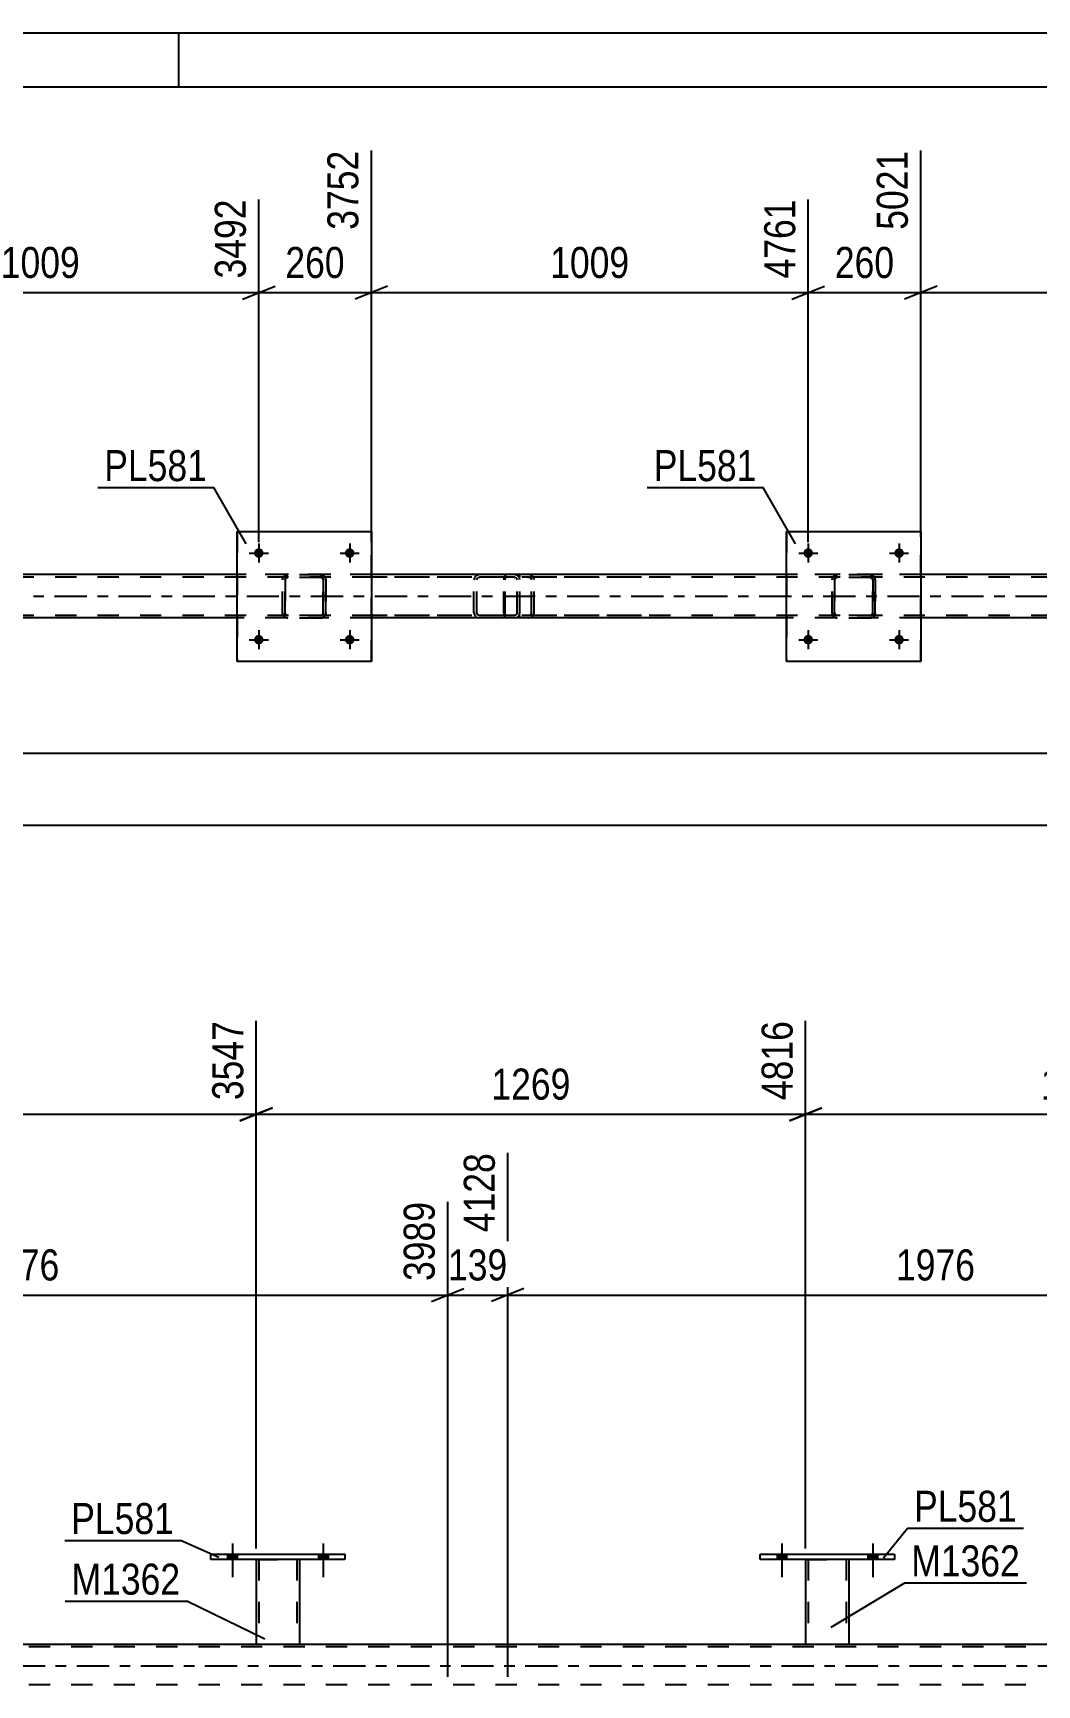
# Model space of a CAD drawing. Header units: millimetres. Extents: x 0 to 841, y 0 to 594.
# Drawn here: x 197.5 to 290.3, y 441.4 to 594 of the extents above; entities that cross this region are included whole.
import ezdxf

# ---------------------------------------------------------------- set-up
doc = ezdxf.new("R2010")
doc.units = ezdxf.units.MM
doc.linetypes.add('DXK_LINE_DOT2', pattern=[3.9198, 1.9599, -1.9599])
doc.linetypes.add('DXK_LINE_DOT3', pattern=[5.9187, 2.979, -0.9799, 0.9799, -0.9799])
doc.styles.add('Arial Narrow', font='ARIALN.TTF', dxfattribs={"height": 0.2})

# ---------------------------------------------------------------- blocks, each defined once
blk = doc.blocks.new('Unknown-122573538-1135')
at = {"color": 5, "linetype": 'Continuous'}
for p, q in [((841, 594), (0, 594)), ((211, 589), (211, 594)), ((836, 589), (5, 589))]:
    blk.add_line(p, q, dxfattribs=at)
blk = doc.blocks.new('Part-122573538-2615 - 2500')
at = {"color": 7, "linetype": 'DXK_LINE_DOT2'}
for p, q in [((220.58, 543.49), (220.62, 543.68)), ((220.58, 543.49), (220.59, 543.49)), ((220.58, 540.45), (220.58, 543.49)), ((220.62, 543.68), (220.59, 543.49)), ((220.59, 540.45), (220.59, 543.49)), ((220.84, 543.59), (220.82, 543.49)), ((220.83, 543.49), (220.82, 543.49)), ((220.82, 543.49), (220.82, 540.45)), ((220.83, 543.49), (220.84, 543.59)), ((220.83, 540.45), (220.83, 543.49)), ((220.84, 543.59), (220.9, 543.66)), ((220.89, 543.66), (220.84, 543.59)), ((220.88, 543.94), (221.06, 543.97)), ((221.07, 543.97), (220.88, 543.94)), ((220.88, 543.94), (220.88, 543.94)), ((220.97, 543.72), (220.89, 543.66)), ((220.9, 543.66), (220.97, 543.72)), ((220.97, 543.72), (221.07, 543.73)), ((221.06, 543.73), (220.97, 543.72)), ((224.11, 543.97), (221.06, 543.97)), ((224.11, 543.73), (221.06, 543.73)), ((224.1, 543.97), (224.29, 543.94)), ((224.2, 543.72), (224.1, 543.73)), ((224.29, 543.94), (224.11, 543.97)), ((224.11, 543.73), (224.2, 543.72)), ((224.2, 543.72), (224.2, 543.72)), ((224.2, 543.72), (224.28, 543.66)), ((224.27, 543.66), (224.2, 543.72)), ((224.33, 543.59), (224.27, 543.66)), ((224.28, 543.66), (224.33, 543.59)), ((224.33, 543.59), (224.35, 543.49)), ((224.34, 543.49), (224.33, 543.59)), ((224.35, 543.49), (224.34, 543.49)), ((224.34, 543.49), (224.34, 540.45)), ((224.35, 540.45), (224.35, 543.49)), ((224.55, 543.68), (224.58, 543.49)), ((224.59, 543.49), (224.55, 543.68)), ((224.59, 543.49), (224.58, 543.49)), ((224.58, 543.49), (224.58, 540.45)), ((224.59, 540.45), (224.59, 543.49)), ((220.59, 540.45), (220.58, 540.45)), ((220.62, 540.27), (220.58, 540.45)), ((220.59, 540.45), (220.62, 540.27)), ((220.82, 540.45), (220.83, 540.45)), ((220.82, 540.45), (220.84, 540.36)), ((220.84, 540.36), (220.83, 540.45)), ((220.9, 540.28), (220.84, 540.36)), ((220.84, 540.36), (220.89, 540.28)), ((220.89, 540.28), (220.97, 540.23)), ((220.97, 540.23), (220.9, 540.28)), ((221.07, 540.21), (220.97, 540.23)), ((220.97, 540.23), (221.06, 540.21)), ((224.11, 540.21), (221.06, 540.21)), ((224.1, 540.21), (224.2, 540.23)), ((224.2, 540.23), (224.11, 540.21)), ((224.28, 540.28), (224.2, 540.23)), ((224.2, 540.23), (224.27, 540.28)), ((224.2, 540.23), (224.2, 540.23)), ((224.27, 540.28), (224.33, 540.36)), ((224.33, 540.36), (224.28, 540.28)), ((224.35, 540.45), (224.33, 540.36)), ((224.33, 540.36), (224.34, 540.45)), ((224.34, 540.45), (224.35, 540.45)), ((224.58, 540.45), (224.55, 540.27)), ((224.55, 540.27), (224.59, 540.45)), ((224.58, 540.45), (224.59, 540.45)), ((220.88, 540.01), (220.88, 540.01)), ((221.06, 539.97), (220.88, 540.01)), ((220.88, 540.01), (221.07, 539.97)), ((224.11, 539.97), (221.06, 539.97)), ((224.29, 540.01), (224.1, 539.97)), ((224.11, 539.97), (224.29, 540.01))]:
    blk.add_line(p, q, dxfattribs=at)
at = {"color": 7, "linetype": 'DXK_LINE_DOT3'}
blk.add_line((222.59, 541.97), (222.58, 541.97), dxfattribs=at)
at = {"color": 7, "linetype": 'DXK_LINE_DOT2'}
for centre, start, end in [((221.06, 543.49), 112.5, 157.5), ((221.07, 543.49), 112.5, 157.5), ((224.1, 543.49), 22.5, 67.5), ((224.11, 543.49), 22.5, 67.5), ((221.06, 540.45), 202.5, 247.5), ((221.07, 540.45), 202.5, 247.5), ((224.1, 540.45), 292.5, 337.5), ((224.11, 540.45), 292.5, 337.5)]:
    blk.add_arc(centre, 0.48, start, end, dxfattribs=at)
blk = doc.blocks.new('Part-122573538-2550 - 2500')
at = {"color": 7, "linetype": 'DXK_LINE_DOT2'}
for p, q in [((758.15, 543.74), (104.82, 543.74)), ((758.15, 543.98), (216.39, 543.98)), ((228.79, 543.98), (216.39, 543.98)), ((279.55, 543.98), (267.15, 543.98)), ((758.15, 540.22), (104.82, 540.22)), ((228.79, 539.98), (216.39, 539.98)), ((279.55, 539.98), (267.15, 539.98))]:
    blk.add_line(p, q, dxfattribs=at)
at = {"color": 2, "linetype": 'Continuous'}
for p, q in [((216.39, 543.98), (178.02, 543.98)), ((267.15, 543.98), (228.79, 543.98)), ((317.91, 543.98), (279.55, 543.98)), ((216.39, 539.98), (178.02, 539.98)), ((267.15, 539.98), (228.79, 539.98)), ((317.91, 539.98), (279.55, 539.98))]:
    blk.add_line(p, q, dxfattribs=at)
at = {"color": 7, "linetype": 'DXK_LINE_DOT3'}
blk.add_line((104.82, 541.98), (758.15, 541.98), dxfattribs=at)
blk = doc.blocks.new('Bolt-122573538-2576 - 2500')
at = {"linetype": 'Continuous'}
for points in [[(217.95, 545.97), (217.96, 546.07), (217.98, 546.15), (218.03, 546.23), (218.09, 546.3), (218.17, 546.36), (218.25, 546.39), (218.34, 546.41), (218.43, 546.41), (218.52, 546.39), (218.61, 546.36), (218.68, 546.3), (218.74, 546.23), (218.79, 546.15), (218.82, 546.07), (218.83, 545.97), (218.82, 545.88), (218.79, 545.8), (218.74, 545.72), (218.68, 545.65), (218.61, 545.59), (218.52, 545.56), (218.43, 545.54), (218.34, 545.54), (218.25, 545.56), (218.17, 545.59), (218.09, 545.65), (218.03, 545.72), (217.98, 545.8), (217.96, 545.88)], [(226.35, 545.97), (226.36, 546.07), (226.38, 546.15), (226.43, 546.23), (226.49, 546.3), (226.57, 546.36), (226.65, 546.39), (226.74, 546.41), (226.83, 546.41), (226.92, 546.39), (227.01, 546.36), (227.08, 546.3), (227.14, 546.23), (227.19, 546.15), (227.22, 546.07), (227.23, 545.97), (227.22, 545.88), (227.19, 545.8), (227.14, 545.72), (227.08, 545.65), (227.01, 545.59), (226.92, 545.56), (226.83, 545.54), (226.74, 545.54), (226.65, 545.56), (226.57, 545.59), (226.49, 545.65), (226.43, 545.72), (226.38, 545.8), (226.36, 545.88)]]:
    blk.add_hatch(color=1, dxfattribs=at).paths.add_polyline_path(points)
at = {"color": 1, "linetype": 'Continuous'}
for p, q in [((218.39, 546.85), (218.39, 545.09)), ((226.79, 546.85), (226.79, 545.09)), ((217.51, 545.97), (219.27, 545.97)), ((225.91, 545.97), (227.67, 545.97))]:
    blk.add_line(p, q, dxfattribs=at)
blk = doc.blocks.new('Bolt-122573538-2577 - 2500')
at = {"linetype": 'Continuous'}
for points in [[(217.95, 537.97), (217.96, 538.07), (217.98, 538.15), (218.03, 538.23), (218.09, 538.3), (218.17, 538.36), (218.25, 538.39), (218.34, 538.41), (218.43, 538.41), (218.52, 538.39), (218.61, 538.36), (218.68, 538.3), (218.74, 538.23), (218.79, 538.15), (218.82, 538.07), (218.83, 537.97), (218.82, 537.88), (218.79, 537.8), (218.74, 537.72), (218.68, 537.65), (218.61, 537.59), (218.52, 537.56), (218.43, 537.54), (218.34, 537.54), (218.25, 537.56), (218.17, 537.59), (218.09, 537.65), (218.03, 537.72), (217.98, 537.8), (217.96, 537.88)], [(226.35, 537.97), (226.36, 538.07), (226.38, 538.15), (226.43, 538.23), (226.49, 538.3), (226.57, 538.36), (226.65, 538.39), (226.74, 538.41), (226.83, 538.41), (226.92, 538.39), (227.01, 538.36), (227.08, 538.3), (227.14, 538.23), (227.19, 538.15), (227.22, 538.07), (227.23, 537.97), (227.22, 537.88), (227.19, 537.8), (227.14, 537.72), (227.08, 537.65), (227.01, 537.59), (226.92, 537.56), (226.83, 537.54), (226.74, 537.54), (226.65, 537.56), (226.57, 537.59), (226.49, 537.65), (226.43, 537.72), (226.38, 537.8), (226.36, 537.88)]]:
    blk.add_hatch(color=1, dxfattribs=at).paths.add_polyline_path(points)
at = {"color": 1, "linetype": 'Continuous'}
for p, q in [((218.39, 538.85), (218.39, 537.09)), ((226.79, 538.85), (226.79, 537.09)), ((217.51, 537.97), (219.27, 537.97)), ((225.91, 537.97), (227.67, 537.97))]:
    blk.add_line(p, q, dxfattribs=at)
blk = doc.blocks.new('Bolt-122573538-2578 - 2500')
at = {"linetype": 'Continuous'}
for points in [[(268.71, 545.97), (268.72, 546.07), (268.75, 546.15), (268.79, 546.23), (268.86, 546.3), (268.93, 546.36), (269.01, 546.39), (269.1, 546.41), (269.2, 546.41), (269.29, 546.39), (269.37, 546.36), (269.44, 546.3), (269.51, 546.23), (269.55, 546.15), (269.58, 546.07), (269.59, 545.97), (269.58, 545.88), (269.55, 545.8), (269.51, 545.72), (269.44, 545.65), (269.37, 545.59), (269.29, 545.56), (269.2, 545.54), (269.1, 545.54), (269.01, 545.56), (268.93, 545.59), (268.86, 545.65), (268.79, 545.72), (268.75, 545.8), (268.72, 545.88)], [(277.11, 545.97), (277.12, 546.07), (277.15, 546.15), (277.19, 546.23), (277.26, 546.3), (277.33, 546.36), (277.41, 546.39), (277.5, 546.41), (277.6, 546.41), (277.69, 546.39), (277.77, 546.36), (277.84, 546.3), (277.91, 546.23), (277.95, 546.15), (277.98, 546.07), (277.99, 545.97), (277.98, 545.88), (277.95, 545.8), (277.91, 545.72), (277.84, 545.65), (277.77, 545.59), (277.69, 545.56), (277.6, 545.54), (277.5, 545.54), (277.41, 545.56), (277.33, 545.59), (277.26, 545.65), (277.19, 545.72), (277.15, 545.8), (277.12, 545.88)]]:
    blk.add_hatch(color=1, dxfattribs=at).paths.add_polyline_path(points)
at = {"color": 1, "linetype": 'Continuous'}
for p, q in [((269.15, 546.85), (269.15, 545.09)), ((277.55, 546.85), (277.55, 545.09)), ((268.27, 545.97), (270.03, 545.97)), ((276.67, 545.97), (278.43, 545.97))]:
    blk.add_line(p, q, dxfattribs=at)
blk = doc.blocks.new('Bolt-122573538-2579 - 2500')
at = {"linetype": 'Continuous'}
for points in [[(268.71, 537.97), (268.72, 538.07), (268.75, 538.15), (268.79, 538.23), (268.86, 538.3), (268.93, 538.36), (269.01, 538.39), (269.1, 538.41), (269.2, 538.41), (269.29, 538.39), (269.37, 538.36), (269.44, 538.3), (269.51, 538.23), (269.55, 538.15), (269.58, 538.07), (269.59, 537.97), (269.58, 537.88), (269.55, 537.8), (269.51, 537.72), (269.44, 537.65), (269.37, 537.59), (269.29, 537.56), (269.2, 537.54), (269.1, 537.54), (269.01, 537.56), (268.93, 537.59), (268.86, 537.65), (268.79, 537.72), (268.75, 537.8), (268.72, 537.88)], [(277.11, 537.97), (277.12, 538.07), (277.15, 538.15), (277.19, 538.23), (277.26, 538.3), (277.33, 538.36), (277.41, 538.39), (277.5, 538.41), (277.6, 538.41), (277.69, 538.39), (277.77, 538.36), (277.84, 538.3), (277.91, 538.23), (277.95, 538.15), (277.98, 538.07), (277.99, 537.97), (277.98, 537.88), (277.95, 537.8), (277.91, 537.72), (277.84, 537.65), (277.77, 537.59), (277.69, 537.56), (277.6, 537.54), (277.5, 537.54), (277.41, 537.56), (277.33, 537.59), (277.26, 537.65), (277.19, 537.72), (277.15, 537.8), (277.12, 537.88)]]:
    blk.add_hatch(color=1, dxfattribs=at).paths.add_polyline_path(points)
at = {"color": 1, "linetype": 'Continuous'}
for p, q in [((269.15, 538.85), (269.15, 537.09)), ((277.55, 538.85), (277.55, 537.09)), ((268.27, 537.97), (270.03, 537.97)), ((276.67, 537.97), (278.43, 537.97))]:
    blk.add_line(p, q, dxfattribs=at)
blk = doc.blocks.new('Part-122573538-2614 - 2500')
at = {"color": 2, "linetype": 'Continuous'}
for p, q in [((216.39, 535.97), (216.39, 547.97)), ((216.39, 547.97), (216.39, 547.97)), ((216.39, 547.97), (228.79, 547.97)), ((228.79, 547.97), (228.79, 535.97)), ((216.39, 535.97), (216.39, 535.97)), ((228.79, 535.97), (216.39, 535.97))]:
    blk.add_line(p, q, dxfattribs=at)
at = {"color": 7, "linetype": 'DXK_LINE_DOT2'}
for p, q in [((216.39, 547.97), (216.39, 535.97)), ((216.39, 547.97), (216.39, 547.97)), ((228.79, 535.97), (228.79, 547.97)), ((216.39, 535.97), (216.39, 535.97))]:
    blk.add_line(p, q, dxfattribs=at)
blk = doc.blocks.new('Part-122573538-2620 - 2500')
at = {"color": 2, "linetype": 'Continuous'}
for p, q in [((267.15, 535.97), (267.15, 547.97)), ((267.15, 547.97), (267.15, 547.97)), ((267.15, 547.97), (279.55, 547.97)), ((279.55, 547.97), (279.55, 535.97)), ((267.15, 535.97), (267.15, 535.97)), ((279.55, 535.97), (267.15, 535.97))]:
    blk.add_line(p, q, dxfattribs=at)
at = {"color": 7, "linetype": 'DXK_LINE_DOT2'}
for p, q in [((267.15, 547.97), (267.15, 535.97)), ((267.15, 547.97), (267.15, 547.97)), ((279.55, 535.97), (279.55, 547.97)), ((267.15, 535.97), (267.15, 535.97))]:
    blk.add_line(p, q, dxfattribs=at)
blk = doc.blocks.new('Part-122573538-2621 - 2500')
at = {"color": 7, "linetype": 'DXK_LINE_DOT2'}
for p, q in [((271.35, 543.49), (271.38, 543.68)), ((271.39, 543.68), (271.35, 543.49)), ((271.35, 540.45), (271.35, 543.49)), ((271.35, 543.49), (271.35, 543.49)), ((271.35, 540.45), (271.35, 543.49)), ((271.59, 543.49), (271.61, 543.59)), ((271.61, 543.59), (271.59, 543.49)), ((271.59, 540.45), (271.59, 543.49)), ((271.59, 543.49), (271.59, 543.49)), ((271.59, 543.49), (271.59, 540.45)), ((271.61, 543.59), (271.66, 543.66)), ((271.66, 543.66), (271.61, 543.59)), ((271.64, 543.94), (271.83, 543.97)), ((271.64, 543.94), (271.65, 543.94)), ((271.83, 543.97), (271.65, 543.94)), ((271.66, 543.66), (271.74, 543.72)), ((271.74, 543.72), (271.66, 543.66)), ((271.74, 543.72), (271.83, 543.73)), ((271.83, 543.73), (271.74, 543.72)), ((274.87, 543.97), (271.83, 543.97)), ((274.87, 543.73), (271.83, 543.73)), ((274.87, 543.97), (275.05, 543.94)), ((275.05, 543.94), (274.87, 543.97)), ((274.87, 543.73), (274.96, 543.72)), ((274.96, 543.72), (274.87, 543.73)), ((274.96, 543.72), (274.96, 543.72)), ((274.96, 543.72), (275.04, 543.66)), ((275.04, 543.66), (274.96, 543.72)), ((275.04, 543.66), (275.09, 543.59)), ((275.09, 543.59), (275.04, 543.66)), ((275.09, 543.59), (275.11, 543.49)), ((275.11, 543.49), (275.09, 543.59)), ((275.11, 540.45), (275.11, 543.49)), ((275.11, 543.49), (275.11, 543.49)), ((275.11, 543.49), (275.11, 540.45)), ((275.31, 543.68), (275.35, 543.49)), ((275.35, 543.49), (275.31, 543.68)), ((275.35, 540.45), (275.35, 543.49)), ((275.35, 543.49), (275.35, 543.49)), ((275.35, 543.49), (275.35, 540.45)), ((271.35, 540.45), (271.35, 540.45)), ((271.38, 540.27), (271.35, 540.45)), ((271.35, 540.45), (271.39, 540.27)), ((271.59, 540.45), (271.59, 540.45)), ((271.61, 540.36), (271.59, 540.45)), ((271.59, 540.45), (271.61, 540.36)), ((271.66, 540.28), (271.61, 540.36)), ((271.61, 540.36), (271.66, 540.28)), ((271.74, 540.23), (271.66, 540.28)), ((271.66, 540.28), (271.74, 540.23)), ((271.83, 540.21), (271.74, 540.23)), ((271.74, 540.23), (271.83, 540.21)), ((274.87, 540.21), (271.83, 540.21)), ((274.96, 540.23), (274.87, 540.21)), ((274.87, 540.21), (274.96, 540.23)), ((275.04, 540.28), (274.96, 540.23)), ((274.96, 540.23), (275.04, 540.28)), ((274.96, 540.23), (274.96, 540.23)), ((275.09, 540.36), (275.04, 540.28)), ((275.04, 540.28), (275.09, 540.36)), ((275.11, 540.45), (275.09, 540.36)), ((275.09, 540.36), (275.11, 540.45)), ((275.11, 540.45), (275.11, 540.45)), ((275.35, 540.45), (275.31, 540.27)), ((275.31, 540.27), (275.35, 540.45)), ((275.35, 540.45), (275.35, 540.45)), ((271.64, 540.01), (271.65, 540.01)), ((271.83, 539.97), (271.64, 540.01)), ((271.65, 540.01), (271.83, 539.97)), ((274.87, 539.97), (271.83, 539.97)), ((275.05, 540.01), (274.87, 539.97)), ((274.87, 539.97), (275.05, 540.01))]:
    blk.add_line(p, q, dxfattribs=at)
at = {"color": 7, "linetype": 'DXK_LINE_DOT3'}
blk.add_line((273.35, 541.97), (273.35, 541.97), dxfattribs=at)
at = {"color": 7, "linetype": 'DXK_LINE_DOT2'}
for centre, start, end in [((271.83, 543.49), 112.5, 157.5), ((271.83, 543.49), 112.5, 157.5), ((274.87, 543.49), 22.5, 67.5), ((274.87, 543.49), 22.5, 67.5), ((271.83, 540.45), 202.5, 247.5), ((271.83, 540.45), 202.5, 247.5), ((274.87, 540.45), 292.5, 337.5), ((274.87, 540.45), 292.5, 337.5)]:
    blk.add_arc(centre, 0.48, start, end, dxfattribs=at)
blk = doc.blocks.new('Part-122573538-2693 - 2500')
at = {"color": 7, "linetype": 'DXK_LINE_DOT2'}
for p, q in [((241.04, 543.68), (241.02, 543.5)), ((241.02, 540.46), (241.02, 543.5)), ((241.09, 543.83), (241.04, 543.68)), ((241.18, 543.94), (241.09, 543.83)), ((241.15, 543.5), (241.16, 543.59)), ((241.15, 540.46), (241.15, 543.5)), ((241.16, 543.59), (241.19, 543.67)), ((241.28, 543.98), (241.18, 543.94)), ((241.19, 543.67), (241.23, 543.72)), ((241.23, 543.72), (241.28, 543.74)), ((253.75, 543.98), (241.28, 543.98)), ((253.75, 543.74), (241.28, 543.74)), ((242.5, 543.74), (242.5, 543.98)), ((243.51, 543.94), (243.32, 543.98)), ((243.32, 543.74), (243.42, 543.72)), ((243.42, 543.72), (243.5, 543.67)), ((243.5, 543.67), (243.55, 543.59)), ((243.55, 543.59), (243.57, 543.5)), ((243.57, 540.46), (243.57, 543.5)), ((243.79, 543.67), (243.79, 543.68)), ((243.83, 543.5), (243.79, 543.67)), ((243.83, 540.46), (243.83, 543.5)), ((241.02, 540.46), (241.04, 540.27)), ((241.04, 540.27), (241.09, 540.12)), ((241.09, 540.12), (241.18, 540.01)), ((241.16, 540.36), (241.15, 540.46)), ((241.19, 540.29), (241.16, 540.36)), ((241.23, 540.23), (241.19, 540.29)), ((241.28, 540.22), (241.23, 540.23)), ((253.75, 540.22), (241.28, 540.22)), ((242.5, 539.98), (242.5, 540.22)), ((243.42, 540.23), (243.32, 540.22)), ((243.5, 540.29), (243.42, 540.23)), ((243.55, 540.36), (243.5, 540.29)), ((243.57, 540.46), (243.55, 540.36)), ((243.79, 540.27), (243.83, 540.46)), ((241.18, 540.01), (241.28, 539.98)), ((253.75, 539.98), (241.28, 539.98)), ((243.32, 539.98), (243.51, 540.01))]:
    blk.add_line(p, q, dxfattribs=at)
for centre, start, end in [((243.34, 543.48), 23.9465, 68.8966), ((243.34, 540.47), 291.1034, 336.0535)]:
    blk.add_arc(centre, 0.493, start, end, dxfattribs=at)
blk = doc.blocks.new('Part-122573538-2706 - 2500')
at = {"color": 7, "linetype": 'DXK_LINE_DOT2'}
for p, q in [((242, 543.98), (227.66, 543.98)), ((242, 543.74), (227.66, 543.74)), ((238.31, 543.67), (238.27, 543.5)), ((238.27, 540.46), (238.27, 543.5)), ((238.31, 543.68), (238.31, 543.67)), ((238.53, 543.5), (238.55, 543.59)), ((238.53, 540.46), (238.53, 543.5)), ((238.55, 543.59), (238.6, 543.67)), ((238.78, 543.98), (238.59, 543.94)), ((238.6, 543.67), (238.68, 543.72)), ((238.68, 543.72), (238.78, 543.74)), ((242.19, 543.94), (242, 543.98)), ((242, 543.74), (242.09, 543.72)), ((242.09, 543.72), (242.18, 543.67)), ((242.18, 543.67), (242.23, 543.59)), ((242.23, 543.59), (242.25, 543.5)), ((242.25, 540.46), (242.25, 543.5)), ((242.47, 543.67), (242.47, 543.68)), ((242.5, 543.5), (242.47, 543.67)), ((242.5, 540.46), (242.5, 543.5)), ((242, 540.22), (227.66, 540.22)), ((238.27, 540.46), (238.31, 540.27)), ((238.55, 540.36), (238.53, 540.46)), ((238.6, 540.29), (238.55, 540.36)), ((238.68, 540.23), (238.6, 540.29)), ((238.78, 540.22), (238.68, 540.23)), ((242.09, 540.23), (242, 540.22)), ((242.18, 540.29), (242.09, 540.23)), ((242.23, 540.36), (242.18, 540.29)), ((242.25, 540.46), (242.23, 540.36)), ((242.47, 540.27), (242.5, 540.46)), ((242, 539.98), (227.66, 539.98)), ((238.59, 540.01), (238.78, 539.98)), ((242, 539.98), (242.19, 540.01))]:
    blk.add_line(p, q, dxfattribs=at)
for centre, start, end in [((238.76, 543.48), 110.9282, 155.8647), ((242.01, 543.48), 24.1353, 69.0718), ((238.76, 540.47), 204.1353, 249.0718), ((242.01, 540.47), 290.9282, 335.8647)]:
    blk.add_arc(centre, 0.495, start, end, dxfattribs=at)
blk = doc.blocks.new('Part-122573538-3309 - 3249')
at = {"color": 2, "linetype": 'Continuous'}
blk.add_line((100.96, 445.2), (755.72, 445.2), dxfattribs=at)
at = {"color": 7, "linetype": 'DXK_LINE_DOT2'}
for p, q in [((755.72, 444.96), (100.96, 444.96)), ((755.72, 441.44), (100.96, 441.44))]:
    blk.add_line(p, q, dxfattribs=at)
at = {"color": 7, "linetype": 'DXK_LINE_DOT3'}
blk.add_line((100.96, 443.2), (755.72, 443.2), dxfattribs=at)
blk = doc.blocks.new('Bolt-122573538-3516 - 3249')
at = {"linetype": 'Continuous'}
for points in [[(266.27, 453.04), (267.15, 453.04), (267.15, 453.52), (266.27, 453.52)], [(274.67, 453.04), (275.55, 453.04), (275.55, 453.52), (274.67, 453.52)]]:
    blk.add_hatch(color=1, dxfattribs=at).paths.add_polyline_path(points)
at = {"color": 1, "linetype": 'Continuous'}
for p, q in [((266.27, 453.52), (266.27, 453.04)), ((266.71, 454.52), (266.71, 451.4)), ((267.15, 453.52), (267.15, 453.04)), ((274.67, 453.52), (274.67, 453.04)), ((275.11, 454.52), (275.11, 451.4)), ((275.55, 453.52), (275.55, 453.04))]:
    blk.add_line(p, q, dxfattribs=at)
blk = doc.blocks.new('Bolt-122573538-3518 - 3249')
at = {"linetype": 'Continuous'}
for points in [[(215.51, 453.04), (216.39, 453.04), (216.39, 453.52), (215.51, 453.52)], [(223.91, 453.04), (224.79, 453.04), (224.79, 453.52), (223.91, 453.52)]]:
    blk.add_hatch(color=1, dxfattribs=at).paths.add_polyline_path(points)
at = {"color": 1, "linetype": 'Continuous'}
for p, q in [((215.51, 453.52), (215.51, 453.04)), ((215.95, 454.52), (215.95, 451.4)), ((216.39, 453.52), (216.39, 453.04)), ((223.91, 453.52), (223.91, 453.04)), ((224.35, 454.52), (224.35, 451.4)), ((224.79, 453.52), (224.79, 453.04))]:
    blk.add_line(p, q, dxfattribs=at)
blk = doc.blocks.new('Bolt-122573538-3519 - 3249')
at = {"linetype": 'Continuous'}
for points in [[(215.51, 453.04), (216.39, 453.04), (216.39, 453.52), (215.51, 453.52)], [(223.91, 453.04), (224.79, 453.04), (224.79, 453.52), (223.91, 453.52)]]:
    blk.add_hatch(color=1, dxfattribs=at).paths.add_polyline_path(points)
at = {"color": 1, "linetype": 'Continuous'}
for p, q in [((215.51, 453.52), (215.51, 453.04)), ((215.95, 454.52), (215.95, 451.4)), ((216.39, 453.52), (216.39, 453.04)), ((223.91, 453.52), (223.91, 453.04)), ((224.35, 454.52), (224.35, 451.4)), ((224.79, 453.52), (224.79, 453.04))]:
    blk.add_line(p, q, dxfattribs=at)
blk = doc.blocks.new('Bolt-122573538-3551 - 3249')
at = {"linetype": 'Continuous'}
for points in [[(266.27, 453.04), (267.15, 453.04), (267.15, 453.52), (266.27, 453.52)], [(274.67, 453.04), (275.55, 453.04), (275.55, 453.52), (274.67, 453.52)]]:
    blk.add_hatch(color=1, dxfattribs=at).paths.add_polyline_path(points)
at = {"color": 1, "linetype": 'Continuous'}
for p, q in [((266.27, 453.52), (266.27, 453.04)), ((266.71, 454.52), (266.71, 451.4)), ((267.15, 453.52), (267.15, 453.04)), ((274.67, 453.52), (274.67, 453.04)), ((275.11, 454.52), (275.11, 451.4)), ((275.55, 453.52), (275.55, 453.04))]:
    blk.add_line(p, q, dxfattribs=at)
blk = doc.blocks.new('Part-122573538-3610 - 3249')
at = {"color": 2, "linetype": 'Continuous'}
for p, q in [((264.71, 453.52), (277.11, 453.52)), ((264.71, 453.04), (264.71, 453.52)), ((277.11, 453.52), (277.11, 453.04)), ((277.11, 453.04), (264.71, 453.04))]:
    blk.add_line(p, q, dxfattribs=at)
blk = doc.blocks.new('Part-122573538-3615 - 3249')
at = {"color": 2, "linetype": 'Continuous'}
for p, q in [((218.15, 453.04), (218.15, 445.2)), ((222.15, 453.04), (222.15, 445.2)), ((218.15, 445.2), (222.15, 445.2))]:
    blk.add_line(p, q, dxfattribs=at)
at = {"color": 7, "linetype": 'DXK_LINE_DOT2'}
for p, q in [((218.15, 453.04), (222.15, 453.04)), ((218.15, 453.04), (218.15, 453.04)), ((218.15, 453.04), (218.15, 453.04)), ((218.39, 453.04), (218.39, 445.2)), ((221.91, 453.04), (221.91, 445.2)), ((222.15, 453.04), (222.15, 453.04)), ((222.15, 453.04), (222.15, 453.04)), ((221.85, 445.2), (221.89, 445.2)), ((221.85, 445.2), (221.89, 445.2)), ((221.89, 445.2), (221.91, 445.2)), ((221.89, 445.2), (221.91, 445.2))]:
    blk.add_line(p, q, dxfattribs=at)
blk = doc.blocks.new('Part-122573538-3620 - 3249')
at = {"color": 2, "linetype": 'Continuous'}
for p, q in [((213.95, 453.52), (226.35, 453.52)), ((213.95, 453.04), (213.95, 453.52)), ((226.35, 453.52), (226.35, 453.04)), ((226.35, 453.04), (213.95, 453.04))]:
    blk.add_line(p, q, dxfattribs=at)
blk = doc.blocks.new('Part-122573538-3694 - 3249')
at = {"color": 2, "linetype": 'Continuous'}
for p, q in [((268.91, 453.04), (268.91, 445.2)), ((272.91, 453.04), (272.91, 445.2)), ((268.91, 445.2), (272.91, 445.2))]:
    blk.add_line(p, q, dxfattribs=at)
at = {"color": 7, "linetype": 'DXK_LINE_DOT2'}
for p, q in [((268.91, 453.04), (272.91, 453.04)), ((268.91, 453.04), (268.91, 453.04)), ((268.91, 453.04), (268.91, 453.04)), ((269.15, 453.04), (269.15, 445.2)), ((272.67, 453.04), (272.67, 445.2)), ((272.91, 453.04), (272.91, 453.04)), ((272.91, 453.04), (272.91, 453.04)), ((272.62, 445.2), (272.65, 445.2)), ((272.62, 445.2), (272.65, 445.2)), ((272.65, 445.2), (272.67, 445.2)), ((272.65, 445.2), (272.67, 445.2))]:
    blk.add_line(p, q, dxfattribs=at)
blk = doc.blocks.new('StraightDimension-122573538-3039 - 2500')
at = {"color": 7, "linetype": 'Continuous'}
for p, q in [((228.79, 546.98), (228.79, 583.14)), ((269.15, 546.97), (269.15, 578.64)), ((230.29, 570.63), (227.29, 569.43)), ((267.65, 569.43), (270.65, 570.63)), ((228.79, 570.03), (269.15, 570.03))]:
    blk.add_line(p, q, dxfattribs=at)
at = {"color": 0, "linetype": 'Continuous'}
blk.add_wipeout([(268.55, 579.24), (264.35, 579.24), (264.35, 570.73), (268.55, 570.73)], dxfattribs=at)
at = {"color": 0}
blk.add_wipeout([(253.22, 570.78), (253.22, 574.98), (244.71, 574.98), (244.71, 570.78)], dxfattribs=at)
at = {"color": 3, "linetype": 'Continuous', "style": 'Arial Narrow'}
blk.add_text('4761', height=2.863, rotation=90.0002, dxfattribs=at).set_placement((267.95, 571.33))
at = {"color": 3, "style": 'Arial Narrow'}
blk.add_text('1009', height=2.863, dxfattribs=at).set_placement((245.31, 571.38))
blk = doc.blocks.new('StraightDimension-122573538-3017 - 2500')
at = {"color": 7, "linetype": 'Continuous'}
for p, q in [((279.55, 547.48), (279.55, 583.14)), ((319.91, 546.97), (319.91, 578.64)), ((281.05, 570.63), (278.05, 569.43)), ((318.41, 569.43), (321.41, 570.63)), ((279.55, 570.03), (319.91, 570.03))]:
    blk.add_line(p, q, dxfattribs=at)
at = {"color": 0, "linetype": 'Continuous'}
blk.add_wipeout([(319.31, 579.24), (315.11, 579.24), (315.11, 570.73), (319.31, 570.73)], dxfattribs=at)
at = {"color": 0}
blk.add_wipeout([(303.98, 570.78), (303.98, 574.98), (295.47, 574.98), (295.47, 570.78)], dxfattribs=at)
at = {"color": 3, "linetype": 'Continuous', "style": 'Arial Narrow'}
blk.add_text('6030', height=2.863, rotation=90.0002, dxfattribs=at).set_placement((318.71, 571.33))
at = {"color": 3, "style": 'Arial Narrow'}
blk.add_text('1009', height=2.863, dxfattribs=at).set_placement((296.07, 571.38))
blk = doc.blocks.new('StraightDimension-122573538-3061 - 2500')
at = {"color": 7, "linetype": 'Continuous'}
for p, q in [((178.02, 547.33), (178.02, 583.14)), ((218.39, 546.97), (218.39, 578.64)), ((179.52, 570.63), (176.52, 569.43)), ((216.89, 569.43), (219.89, 570.63)), ((178.02, 570.03), (218.39, 570.03))]:
    blk.add_line(p, q, dxfattribs=at)
at = {"color": 0, "linetype": 'Continuous'}
blk.add_wipeout([(217.79, 579.24), (213.59, 579.24), (213.59, 570.73), (217.79, 570.73)], dxfattribs=at)
at = {"color": 0}
blk.add_wipeout([(202.46, 570.78), (202.46, 574.98), (193.95, 574.98), (193.95, 570.78)], dxfattribs=at)
at = {"color": 3, "linetype": 'Continuous', "style": 'Arial Narrow'}
blk.add_text('3492', height=2.863, rotation=90.0002, dxfattribs=at).set_placement((217.19, 571.33))
at = {"color": 3, "style": 'Arial Narrow'}
blk.add_text('1009', height=2.863, dxfattribs=at).set_placement((194.55, 571.38))
blk = doc.blocks.new('StraightDimension-122573538-2791 - 2500')
at = {"color": 7, "linetype": 'Continuous'}
blk.add_line((89.28, 520.86), (795.91, 520.86), dxfattribs=at)
blk = doc.blocks.new('StraightDimension-122573538-3028 - 2500')
at = {"color": 7, "linetype": 'Continuous'}
for p, q in [((279.55, 547.48), (279.55, 583.14)), ((269.15, 546.97), (269.15, 578.64)), ((267.65, 569.43), (270.65, 570.63)), ((281.05, 570.63), (278.05, 569.43)), ((269.15, 570.03), (279.55, 570.03))]:
    blk.add_line(p, q, dxfattribs=at)
at = {"color": 0}
blk.add_wipeout([(277.69, 570.78), (277.69, 574.98), (271.01, 574.98), (271.01, 570.78)], dxfattribs=at)
at = {"color": 3, "style": 'Arial Narrow'}
blk.add_text('260', height=2.863, dxfattribs=at).set_placement((271.61, 571.38))
at = {"color": 0, "linetype": 'Continuous'}
blk.add_wipeout([(278.95, 583.74), (274.75, 583.74), (274.75, 575.23), (278.95, 575.23)], dxfattribs=at)
at = {"color": 3, "linetype": 'Continuous', "style": 'Arial Narrow'}
blk.add_text('5021', height=2.863, rotation=90.0002, dxfattribs=at).set_placement((278.35, 575.83))
blk = doc.blocks.new('StraightDimension-122573538-3050 - 2500')
at = {"color": 7, "linetype": 'Continuous'}
for p, q in [((228.79, 546.98), (228.79, 583.14)), ((218.39, 546.97), (218.39, 578.64)), ((216.89, 569.43), (219.89, 570.63)), ((230.29, 570.63), (227.29, 569.43)), ((218.39, 570.03), (228.79, 570.03))]:
    blk.add_line(p, q, dxfattribs=at)
at = {"color": 0}
blk.add_wipeout([(226.93, 570.78), (226.93, 574.98), (220.24, 574.98), (220.24, 570.78)], dxfattribs=at)
at = {"color": 3, "style": 'Arial Narrow'}
blk.add_text('260', height=2.863, dxfattribs=at).set_placement((220.84, 571.38))
at = {"color": 0, "linetype": 'Continuous'}
blk.add_wipeout([(228.19, 583.74), (223.99, 583.74), (223.99, 575.23), (228.19, 575.23)], dxfattribs=at)
at = {"color": 3, "linetype": 'Continuous', "style": 'Arial Narrow'}
blk.add_text('3752', height=2.863, rotation=90.0002, dxfattribs=at).set_placement((227.59, 575.83))
blk = doc.blocks.new('StraightDimension-122573538-7511 - 2500')
at = {"color": 7, "linetype": 'Continuous'}
blk.add_line((89.92, 527.5), (795.27, 527.5), dxfattribs=at)
blk = doc.blocks.new('StraightDimension-122573538-4222 - 3249')
at = {"color": 7, "linetype": 'Continuous'}
for p, q in [((167.39, 454.04), (167.39, 502.76)), ((218.15, 454.04), (218.15, 502.76)), ((168.89, 494.75), (165.89, 493.55)), ((216.65, 493.55), (219.65, 494.75)), ((167.39, 494.15), (218.15, 494.15))]:
    blk.add_line(p, q, dxfattribs=at)
at = {"color": 0, "linetype": 'Continuous'}
blk.add_wipeout([(217.55, 503.36), (213.35, 503.36), (213.35, 494.85), (217.55, 494.85)], dxfattribs=at)
at = {"color": 0}
blk.add_wipeout([(197.03, 494.9), (197.03, 499.1), (188.51, 499.1), (188.51, 494.9)], dxfattribs=at)
at = {"color": 3, "linetype": 'Continuous', "style": 'Arial Narrow'}
blk.add_text('3547', height=2.863, rotation=90.0002, dxfattribs=at).set_placement((216.95, 495.45))
at = {"color": 3, "style": 'Arial Narrow'}
blk.add_text('1269', height=2.863, dxfattribs=at).set_placement((189.11, 495.5))
blk = doc.blocks.new('StraightDimension-122573538-9908 - 3249')
at = {"color": 7, "linetype": 'Continuous'}
for p, q in [((241.39, 442.2), (241.39, 490.57)), ((320.45, 442.2), (320.45, 486.07)), ((242.89, 478.05), (239.89, 476.85)), ((318.95, 476.85), (321.95, 478.05)), ((241.39, 477.45), (320.45, 477.45))]:
    blk.add_line(p, q, dxfattribs=at)
at = {"color": 0, "linetype": 'Continuous'}
blk.add_wipeout([(319.85, 486.67), (315.65, 486.67), (315.65, 478.15), (319.85, 478.15)], dxfattribs=at)
at = {"color": 0}
blk.add_wipeout([(285.18, 478.2), (285.18, 482.4), (276.66, 482.4), (276.66, 478.2)], dxfattribs=at)
at = {"color": 3, "linetype": 'Continuous', "style": 'Arial Narrow'}
blk.add_text('6105', height=2.863, rotation=90.0002, dxfattribs=at).set_placement((319.25, 478.75))
at = {"color": 3, "style": 'Arial Narrow'}
blk.add_text('1976', height=2.863, dxfattribs=at).set_placement((277.26, 478.8))
blk = doc.blocks.new('StraightDimension-122573538-4202 - 3249')
at = {"color": 7, "linetype": 'Continuous'}
for p, q in [((268.91, 454.04), (268.91, 502.76)), ((319.67, 454.04), (319.67, 502.76)), ((270.41, 494.75), (267.41, 493.55)), ((318.17, 493.55), (321.17, 494.75)), ((268.91, 494.15), (319.67, 494.15))]:
    blk.add_line(p, q, dxfattribs=at)
at = {"color": 0, "linetype": 'Continuous'}
blk.add_wipeout([(319.07, 503.36), (314.87, 503.36), (314.87, 494.85), (319.07, 494.85)], dxfattribs=at)
at = {"color": 0}
blk.add_wipeout([(298.55, 494.9), (298.55, 499.1), (290.04, 499.1), (290.04, 494.9)], dxfattribs=at)
at = {"color": 3, "linetype": 'Continuous', "style": 'Arial Narrow'}
blk.add_text('6085', height=2.863, rotation=90.0002, dxfattribs=at).set_placement((318.47, 495.45))
at = {"color": 3, "style": 'Arial Narrow'}
blk.add_text('1269', height=2.863, dxfattribs=at).set_placement((290.64, 495.5))
blk = doc.blocks.new('StraightDimension-122573538-4212 - 3249')
at = {"color": 7, "linetype": 'Continuous'}
for p, q in [((218.15, 454.04), (218.15, 502.76)), ((268.91, 454.04), (268.91, 502.76)), ((219.65, 494.75), (216.65, 493.55)), ((267.41, 493.55), (270.41, 494.75)), ((218.15, 494.15), (268.91, 494.15))]:
    blk.add_line(p, q, dxfattribs=at)
at = {"color": 0, "linetype": 'Continuous'}
blk.add_wipeout([(268.31, 503.36), (264.11, 503.36), (264.11, 494.85), (268.31, 494.85)], dxfattribs=at)
at = {"color": 0}
blk.add_wipeout([(247.79, 494.9), (247.79, 499.1), (239.28, 499.1), (239.28, 494.9)], dxfattribs=at)
at = {"color": 3, "linetype": 'Continuous', "style": 'Arial Narrow'}
blk.add_text('4816', height=2.863, rotation=90.0002, dxfattribs=at).set_placement((267.71, 495.45))
at = {"color": 3, "style": 'Arial Narrow'}
blk.add_text('1269', height=2.863, dxfattribs=at).set_placement((239.88, 495.5))
blk = doc.blocks.new('StraightDimension-122573538-9909 - 3249')
at = {"color": 7, "linetype": 'Continuous'}
for p, q in [((241.39, 442.2), (241.39, 490.57)), ((235.84, 442.2), (235.84, 486.07)), ((234.34, 476.85), (237.34, 478.05)), ((242.89, 478.05), (239.89, 476.85)), ((235.84, 477.45), (241.39, 477.45))]:
    blk.add_line(p, q, dxfattribs=at)
at = {"color": 0}
blk.add_wipeout([(241.96, 478.2), (241.96, 482.4), (235.27, 482.4), (235.27, 478.2)], dxfattribs=at)
at = {"color": 3, "style": 'Arial Narrow'}
blk.add_text('139', height=2.863, dxfattribs=at).set_placement((235.87, 478.8))
at = {"color": 0, "linetype": 'Continuous'}
blk.add_wipeout([(240.79, 491.17), (236.59, 491.17), (236.59, 482.65), (240.79, 482.65)], dxfattribs=at)
at = {"color": 3, "linetype": 'Continuous', "style": 'Arial Narrow'}
blk.add_text('4128', height=2.863, rotation=90.0002, dxfattribs=at).set_placement((240.19, 483.25))
blk = doc.blocks.new('StraightDimension-122573538-9910 - 3249')
at = {"color": 7, "linetype": 'Continuous'}
for p, q in [((156.78, 442.2), (156.78, 490.57)), ((235.84, 442.2), (235.84, 486.07)), ((158.28, 478.05), (155.28, 476.85)), ((234.34, 476.85), (237.34, 478.05)), ((156.78, 477.45), (235.84, 477.45))]:
    blk.add_line(p, q, dxfattribs=at)
at = {"color": 0, "linetype": 'Continuous'}
blk.add_wipeout([(235.24, 486.67), (231.04, 486.67), (231.04, 478.15), (235.24, 478.15)], dxfattribs=at)
at = {"color": 0}
blk.add_wipeout([(200.57, 478.2), (200.57, 482.4), (192.06, 482.4), (192.06, 478.2)], dxfattribs=at)
at = {"color": 3, "linetype": 'Continuous', "style": 'Arial Narrow'}
blk.add_text('3989', height=2.863, rotation=90.0002, dxfattribs=at).set_placement((234.64, 478.75))
at = {"color": 3, "style": 'Arial Narrow'}
blk.add_text('1976', height=2.863, dxfattribs=at).set_placement((192.66, 478.8))
blk = doc.blocks.new('Mark-122573538-2610 - 2500')
at = {"color": 0}
blk.add_wipeout([(213.62, 552.62), (213.62, 555.62), (204.11, 555.62), (204.11, 552.62)], dxfattribs=at)
blk.add_wipeout([(213.62, 552.62), (213.62, 555.62), (204.11, 555.62), (204.11, 552.62)], dxfattribs=at)
at = {"color": 30, "linetype": 'Continuous'}
for p in [(203.51, 552.02), (217.22, 546.83)]:
    blk.add_line(p, (214.22, 552.02), dxfattribs=at)
at = {"color": 3, "style": 'Arial Narrow'}
blk.add_text('PL581', height=2.863, dxfattribs=at).set_placement((204.11, 552.62))
blk = doc.blocks.new('Mark-122573538-2616 - 2500')
at = {"color": 0}
blk.add_wipeout([(264.38, 552.62), (264.38, 555.62), (254.88, 555.62), (254.88, 552.62)], dxfattribs=at)
blk.add_wipeout([(264.38, 552.62), (264.38, 555.62), (254.88, 555.62), (254.88, 552.62)], dxfattribs=at)
at = {"color": 30, "linetype": 'Continuous'}
for p in [(254.28, 552.02), (267.98, 546.83)]:
    blk.add_line(p, (264.98, 552.02), dxfattribs=at)
at = {"color": 3, "style": 'Arial Narrow'}
blk.add_text('PL581', height=2.863, dxfattribs=at).set_placement((254.88, 552.62))
blk = doc.blocks.new('Mark-122573538-3606 - 3249')
at = {"color": 0}
blk.add_wipeout([(288.44, 456.51), (288.44, 459.51), (278.93, 459.51), (278.93, 456.51)], dxfattribs=at)
blk.add_wipeout([(288.44, 456.51), (288.44, 459.51), (278.93, 459.51), (278.93, 456.51)], dxfattribs=at)
at = {"color": 30, "linetype": 'Continuous'}
for p, q in [((276.1, 453.18), (278.33, 455.91)), ((278.33, 455.91), (289.04, 455.91))]:
    blk.add_line(p, q, dxfattribs=at)
at = {"color": 3, "style": 'Arial Narrow'}
blk.add_text('PL581', height=2.863, dxfattribs=at).set_placement((278.93, 456.51))
blk = doc.blocks.new('Mark-122573538-3611 - 3249')
at = {"color": 0}
blk.add_wipeout([(211.15, 449.78), (211.15, 452.78), (201.09, 452.78), (201.09, 449.78)], dxfattribs=at)
blk.add_wipeout([(211.15, 449.78), (211.15, 452.78), (201.09, 452.78), (201.09, 449.78)], dxfattribs=at)
at = {"color": 30, "linetype": 'Continuous'}
for p in [(200.49, 449.18), (218.96, 445.66)]:
    blk.add_line(p, (211.75, 449.18), dxfattribs=at)
at = {"color": 3, "style": 'Arial Narrow'}
blk.add_text('M1362', height=2.863, dxfattribs=at).set_placement((201.09, 449.78))
blk = doc.blocks.new('Mark-122573538-3616 - 3249')
at = {"color": 0}
blk.add_wipeout([(210.56, 455.38), (210.56, 458.38), (201.06, 458.38), (201.06, 455.38)], dxfattribs=at)
blk.add_wipeout([(210.56, 455.38), (210.56, 458.38), (201.06, 458.38), (201.06, 455.38)], dxfattribs=at)
at = {"color": 30, "linetype": 'Continuous'}
for p in [(200.46, 454.78), (214.7, 453.22)]:
    blk.add_line(p, (211.16, 454.78), dxfattribs=at)
at = {"color": 3, "style": 'Arial Narrow'}
blk.add_text('PL581', height=2.863, dxfattribs=at).set_placement((201.06, 455.38))
blk = doc.blocks.new('Mark-122573538-3690 - 3249')
at = {"color": 0}
blk.add_wipeout([(288.73, 451.47), (288.73, 454.47), (278.67, 454.47), (278.67, 451.47)], dxfattribs=at)
blk.add_wipeout([(288.73, 451.47), (288.73, 454.47), (278.67, 454.47), (278.67, 451.47)], dxfattribs=at)
at = {"color": 30, "linetype": 'Continuous'}
for p, q in [((271.26, 446.77), (278.07, 450.87)), ((278.07, 450.87), (289.33, 450.87))]:
    blk.add_line(p, q, dxfattribs=at)
at = {"color": 3, "style": 'Arial Narrow'}
blk.add_text('M1362', height=2.863, dxfattribs=at).set_placement((278.67, 451.47))

msp = doc.modelspace()

# ---------------------------------------------------------------- block references
for name in ['Unknown-122573538-1135', 'Part-122573538-2614 - 2500', 'Part-122573538-2620 - 2500', 'Bolt-122573538-2576 - 2500', 'Bolt-122573538-2578 - 2500', 'Part-122573538-2550 - 2500', 'Part-122573538-2615 - 2500', 'Part-122573538-2706 - 2500', 'Part-122573538-2693 - 2500', 'Part-122573538-2621 - 2500', 'Bolt-122573538-2577 - 2500', 'Bolt-122573538-2579 - 2500', 'Part-122573538-3620 - 3249', 'Bolt-122573538-3518 - 3249', 'Bolt-122573538-3519 - 3249', 'Part-122573538-3610 - 3249', 'Bolt-122573538-3516 - 3249', 'Bolt-122573538-3551 - 3249', 'Part-122573538-3615 - 3249', 'Part-122573538-3694 - 3249', 'Part-122573538-3309 - 3249']:
    msp.add_blockref(name, (0, 0))

# ---------------------------------------------------------------- next in the draw order: block references
for name in ['StraightDimension-122573538-3061 - 2500', 'StraightDimension-122573538-3039 - 2500', 'StraightDimension-122573538-3017 - 2500', 'StraightDimension-122573538-2791 - 2500', 'StraightDimension-122573538-4222 - 3249', 'StraightDimension-122573538-9908 - 3249']:
    msp.add_blockref(name, (0, 0))

# ---------------------------------------------------------------- next in the draw order: block references
for name in ['StraightDimension-122573538-3050 - 2500', 'StraightDimension-122573538-3028 - 2500', 'StraightDimension-122573538-7511 - 2500', 'StraightDimension-122573538-4202 - 3249']:
    msp.add_blockref(name, (0, 0))

# ---------------------------------------------------------------- next in the draw order: block references
for name in ['Mark-122573538-2610 - 2500', 'Mark-122573538-2616 - 2500', 'StraightDimension-122573538-4212 - 3249', 'Mark-122573538-3606 - 3249']:
    msp.add_blockref(name, (0, 0))

# ---------------------------------------------------------------- next in the draw order: block references
for name in ['StraightDimension-122573538-9909 - 3249', 'Mark-122573538-3690 - 3249']:
    msp.add_blockref(name, (0, 0))

# ---------------------------------------------------------------- next in the draw order: block references
msp.add_blockref('StraightDimension-122573538-9910 - 3249', (0, 0))

# ---------------------------------------------------------------- next in the draw order: block references
msp.add_blockref('Mark-122573538-3611 - 3249', (0, 0))

# ---------------------------------------------------------------- next in the draw order: block references
msp.add_blockref('Mark-122573538-3616 - 3249', (0, 0))

doc.saveas('drawing.dxf')
